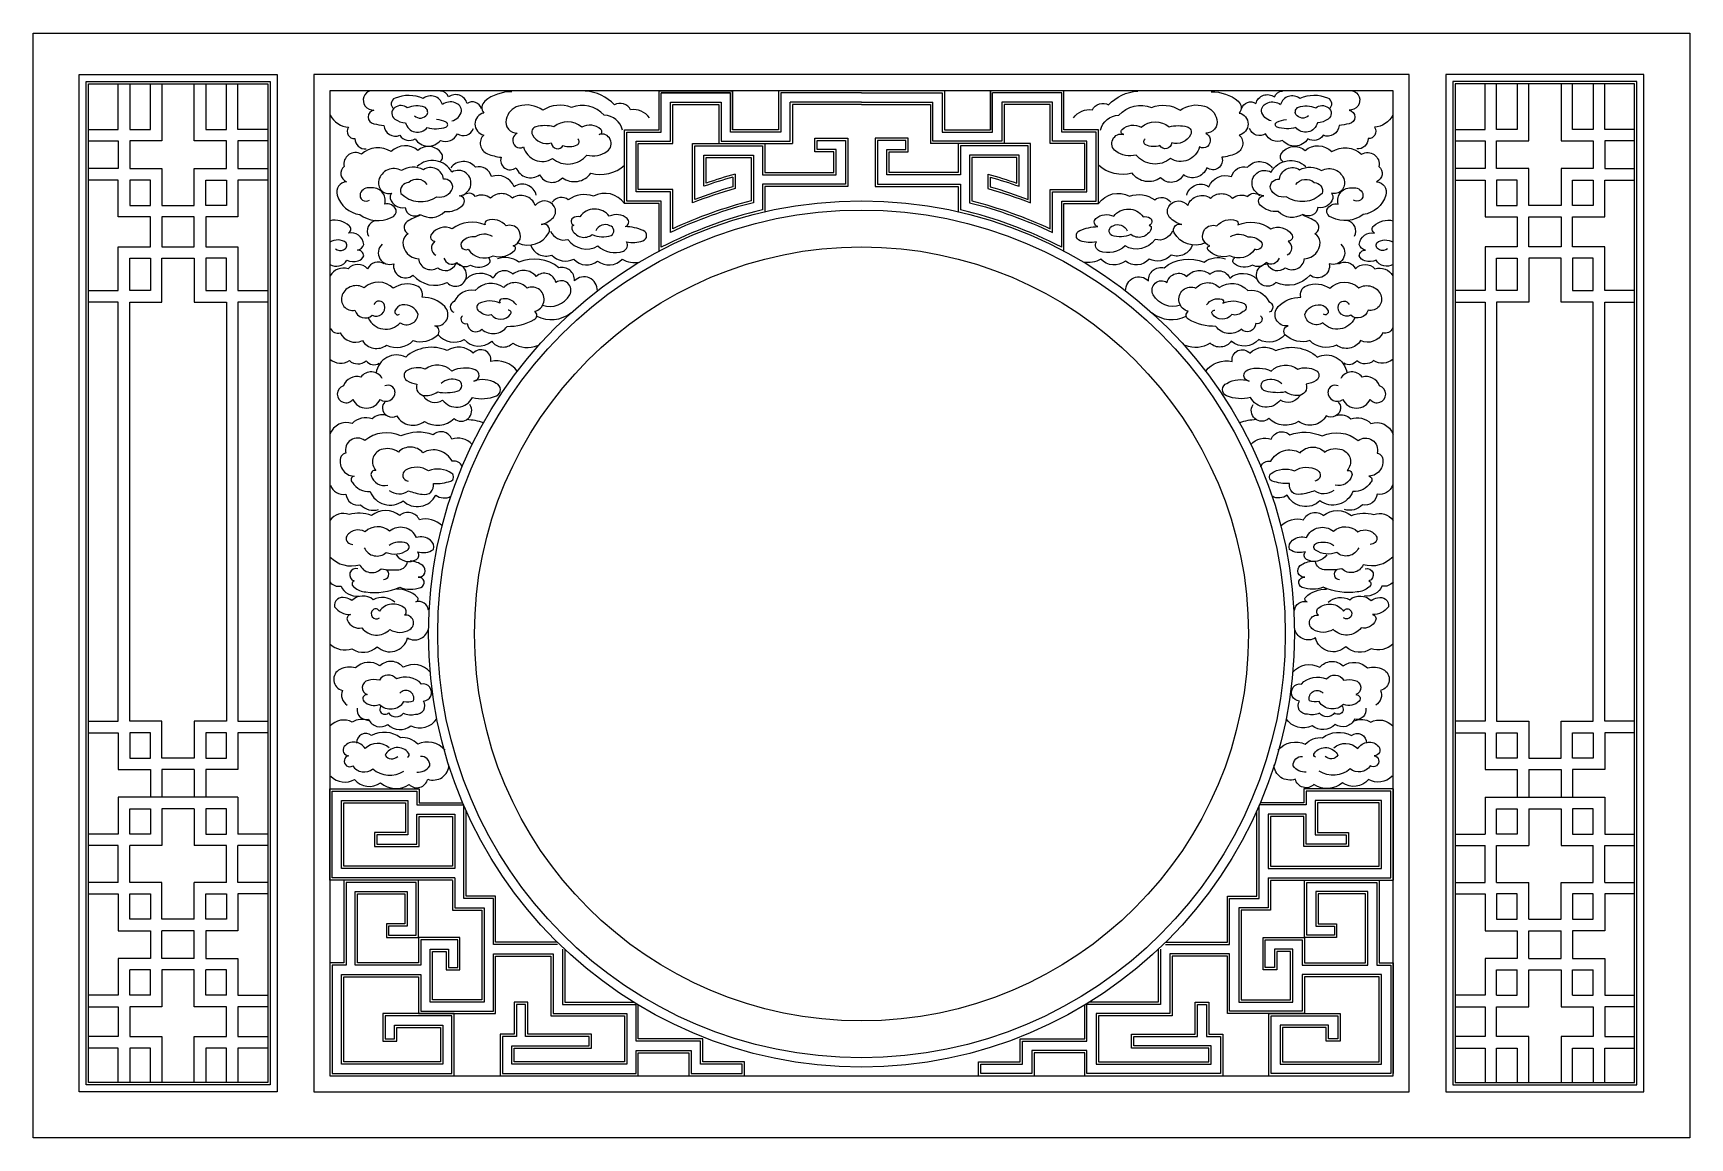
# Model space of a CAD drawing. Extents: x 195 to 3795, y 8000 to 10400.
import ezdxf

# ---------------------------------------------------------------- set-up
doc = ezdxf.new("R2010")
doc.units = 0
doc.header["$LTSCALE"] = 60
doc.header["$MEASUREMENT"] = 0
for name, color, linetype in [('3', 3, 'CONTINUOUS'), ('4', 4, 'CONTINUOUS'), ('7', 7, 'CONTINUOUS')]:
    doc.layers.add(name, color=color, linetype=linetype)

msp = doc.modelspace()

# ---------------------------------------------------------------- linework, layer by layer
at = {"layer": '3', "linetype": 'BYBLOCK'}
for p, q in [((1995, 10250), (1840, 10250)), ((1995, 10245), (1845, 10245)), ((1845, 10245), (1845, 10160)), ((1995, 10250), (2150, 10250)), ((1995, 10245), (2145, 10245)), ((2145, 10245), (2145, 10160)), ((475, 8800), (475, 8740)), ((545, 8800), (475, 8800)), ((545, 8800), (545, 8740)), ((3445, 8800), (3515, 8800)), ((3445, 8800), (3445, 8740)), ((3515, 8800), (3515, 8740)), ((640, 8740), (380, 8740)), ((380, 8740), (380, 8660)), ((545, 8715), (475, 8715)), ((475, 8715), (475, 8635)), ((545, 8715), (545, 8635)), ((640, 8740), (640, 8660)), ((3350, 8740), (3350, 8660)), ((3350, 8740), (3610, 8740)), ((3445, 8715), (3445, 8635)), ((3445, 8715), (3515, 8715)), ((3515, 8715), (3515, 8635)), ((3610, 8740), (3610, 8660)), ((380, 8660), (315, 8660)), ((705, 8660), (640, 8660)), ((3285, 8660), (3350, 8660)), ((3610, 8660), (3675, 8660)), ((380, 8635), (315, 8635)), ((380, 8555), (380, 8635)), ((405, 8555), (405, 8635)), ((475, 8635), (405, 8635)), ((615, 8635), (545, 8635)), ((615, 8555), (615, 8635)), ((705, 8635), (640, 8635)), ((640, 8555), (640, 8635)), ((3285, 8635), (3350, 8635)), ((3350, 8555), (3350, 8635)), ((3375, 8635), (3445, 8635)), ((3375, 8555), (3375, 8635)), ((3515, 8635), (3585, 8635)), ((3585, 8555), (3585, 8635)), ((3610, 8635), (3675, 8635)), ((3610, 8555), (3610, 8635)), ((380, 8555), (315, 8555)), ((475, 8555), (405, 8555)), ((475, 8475), (475, 8555)), ((615, 8555), (545, 8555)), ((545, 8475), (545, 8555)), ((705, 8555), (640, 8555)), ((3285, 8555), (3350, 8555)), ((3375, 8555), (3445, 8555)), ((3445, 8475), (3445, 8555)), ((3515, 8475), (3515, 8555)), ((3515, 8555), (3585, 8555)), ((3610, 8555), (3675, 8555)), ((545, 8475), (475, 8475)), ((3445, 8475), (3515, 8475)), ((475, 8390), (475, 8450)), ((545, 8450), (475, 8450)), ((545, 8390), (545, 8450)), ((3445, 8450), (3515, 8450)), ((3445, 8390), (3445, 8450)), ((3515, 8390), (3515, 8450)), ((545, 8390), (475, 8390)), ((3445, 8390), (3515, 8390)), ((405, 8310), (405, 8365)), ((450, 8365), (405, 8365)), ((450, 8310), (450, 8365)), ((570, 8310), (570, 8365)), ((615, 8365), (570, 8365)), ((615, 8310), (615, 8365)), ((3375, 8310), (3375, 8365)), ((3375, 8365), (3420, 8365)), ((3420, 8310), (3420, 8365)), ((3540, 8310), (3540, 8365)), ((3540, 8365), (3585, 8365)), ((3585, 8310), (3585, 8365)), ((450, 8310), (405, 8310)), ((615, 8310), (570, 8310)), ((3375, 8310), (3420, 8310)), ((3540, 8310), (3585, 8310)), ((380, 8195), (315, 8195)), ((380, 8120), (380, 8195)), ((3610, 8195), (3675, 8195)), ((3610, 8120), (3610, 8195))]:
    msp.add_line(p, q, dxfattribs=at)
for points in [[(310, 10295), (710, 10295), (710, 8115), (310, 8115)], [(315, 10290), (705, 10290), (705, 8120), (315, 8120)], [(3680, 10295), (3280, 10295), (3280, 8115), (3680, 8115)], [(3675, 10290), (3285, 10290), (3285, 8120), (3675, 8120)], [(450, 10025.9), (450, 10080.9), (405, 10080.9), (405, 10025.9)], [(615, 10080.9), (615, 10025.9), (570, 10025.9), (570, 10080.9)], [(3375, 10080.9), (3375, 10025.9), (3420, 10025.9), (3420, 10080.9)], [(3540, 10025.9), (3540, 10080.9), (3585, 10080.9), (3585, 10025.9)], [(545, 9935.9), (545, 10000.9), (475, 10000.9), (475, 9935.9)], [(3445, 9935.9), (3445, 10000.9), (3515, 10000.9), (3515, 9935.9)], [(405, 9815.9), (475, 9815.9), (475, 9910.9), (545, 9910.9), (545, 9815.9), (615, 9815.9), (615, 8905), (545, 8905), (545, 8825), (475, 8825), (475, 8905), (405, 8905)], [(450, 9910.9), (450, 9840.9), (405, 9840.9), (405, 9910.9)], [(615, 9840.9), (615, 9910.9), (570, 9910.9), (570, 9840.9)], [(3585, 9815.9), (3515, 9815.9), (3515, 9910.9), (3445, 9910.9), (3445, 9815.9), (3375, 9815.9), (3375, 8905), (3445, 8905), (3445, 8825), (3515, 8825), (3515, 8905), (3585, 8905)], [(3375, 9840.9), (3375, 9910.9), (3420, 9910.9), (3420, 9840.9)], [(3540, 9910.9), (3540, 9840.9), (3585, 9840.9), (3585, 9910.9)], [(450, 8825), (450, 8880), (405, 8880), (405, 8825)], [(615, 8825), (615, 8880), (570, 8880), (570, 8825)], [(3375, 8825), (3375, 8880), (3420, 8880), (3420, 8825)], [(3540, 8825), (3540, 8880), (3585, 8880), (3585, 8825)], [(450, 8715), (450, 8660), (405, 8660), (405, 8715)], [(615, 8660), (615, 8715), (570, 8715), (570, 8660)], [(865, 8733.2), (1009, 8733.2), (1009, 8658.2), (942, 8658.2), (942, 8638.2), (1029, 8638.2), (1029, 8703.2), (1111, 8703.2), (1111, 8585), (865, 8585)], [(870, 8728.2), (1004, 8728.2), (1004, 8663.2), (937, 8663.2), (937, 8633.2), (1034, 8633.2), (1034, 8698.2), (1106, 8698.2), (1106, 8590), (870, 8590)], [(3125, 8733.2), (2981, 8733.2), (2981, 8658.2), (3048, 8658.2), (3048, 8638.2), (2961, 8638.2), (2961, 8703.2), (2879, 8703.2), (2879, 8585), (3125, 8585)], [(3120, 8728.2), (2986, 8728.2), (2986, 8663.2), (3053, 8663.2), (3053, 8633.2), (2956, 8633.2), (2956, 8698.2), (2884, 8698.2), (2884, 8590), (3120, 8590)], [(3375, 8660), (3375, 8715), (3420, 8715), (3420, 8660)], [(3540, 8715), (3540, 8660), (3585, 8660), (3585, 8715)], [(450, 8530), (450, 8475), (405, 8475), (405, 8530)], [(570, 8530), (615, 8530), (615, 8475), (570, 8475)], [(3420, 8530), (3375, 8530), (3375, 8475), (3420, 8475)], [(3540, 8530), (3540, 8475), (3585, 8475), (3585, 8530)]]:
    msp.add_lwpolyline(points, close=True, dxfattribs=at)
for points in [[(315, 10190.9), (380, 10190.9), (380, 10290)], [(405, 10290), (405, 10190.9), (450, 10190.9), (450, 10290)], [(475, 10290), (475, 10165.9), (405, 10165.9), (405, 10105.9), (475, 10105.9), (475, 10025.9), (545, 10025.9), (545, 10105.9), (615, 10105.9), (615, 10165.9), (545, 10165.9), (545, 10290)], [(570, 10290), (570, 10190.9), (615, 10190.9), (615, 10290)], [(705, 10190.9), (640, 10190.9), (640, 10290)], [(1555, 9926.5), (1555, 10030), (1480, 10030), (1480, 10190), (1555, 10190), (1555, 10275), (1715, 10275)], [(1560, 9934.8), (1560, 10035), (1485, 10035), (1485, 10185), (1560, 10185), (1560, 10270), (1710, 10270)], [(1710, 10270), (1560, 10270)], [(1820, 10270), (1820, 10185), (1710, 10185), (1710, 10270)], [(1815, 10275), (1815, 10190), (1715, 10190), (1715, 10275), (1715, 10190)], [(1995, 10270), (1820, 10270)], [(1995, 10270), (2170, 10270)], [(2170, 10270), (2170, 10185), (2280, 10185), (2280, 10270)], [(2175, 10275), (2175, 10190), (2275, 10190), (2275, 10275), (2275, 10190)], [(2435, 9926.5), (2435, 10030), (2510, 10030), (2510, 10190), (2435, 10190), (2435, 10275), (2275, 10275)], [(2430, 9934.8), (2430, 10035), (2505, 10035), (2505, 10185), (2430, 10185), (2430, 10270), (2280, 10270)], [(3285, 10190.9), (3350, 10190.9), (3350, 10290)], [(3515, 10290), (3515, 10165.9), (3585, 10165.9), (3585, 10105.9), (3515, 10105.9), (3515, 10025.9), (3445, 10025.9), (3445, 10105.9), (3375, 10105.9), (3375, 10165.9), (3445, 10165.9), (3445, 10290)], [(3420, 10290), (3420, 10190.9), (3375, 10190.9), (3375, 10290)], [(3585, 10290), (3585, 10190.9), (3540, 10190.9), (3540, 10290)], [(3675, 10190.9), (3610, 10190.9), (3610, 10290)], [(315, 10165.9), (380, 10165.9), (380, 10105.9), (315, 10105.9)], [(705, 10165.9), (640, 10165.9), (640, 10105.9), (705, 10105.9)], [(3285, 10165.9), (3350, 10165.9), (3350, 10105.9), (3285, 10105.9)], [(3675, 10165.9), (3610, 10165.9), (3610, 10105.9), (3675, 10105.9)], [(315, 9840.9), (380, 9840.9), (380, 9935.9), (450, 9935.9), (450, 10000.9), (380, 10000.9), (380, 10080.9), (315, 10080.9)], [(705, 10080.9), (640, 10080.9), (640, 10000.9), (570, 10000.9), (570, 9935.9), (640, 9935.9), (640, 9840.9), (705, 9840.9)], [(3285, 10080.9), (3350, 10080.9), (3350, 10000.9), (3420, 10000.9), (3420, 9935.9), (3350, 9935.9), (3350, 9840.9), (3285, 9840.9)], [(3675, 9840.9), (3610, 9840.9), (3610, 9935.9), (3540, 9935.9), (3540, 10000.9), (3610, 10000.9), (3610, 10080.9), (3675, 10080.9)], [(315, 8905), (380, 8905), (380, 9815.9), (315, 9815.9)], [(705, 9815.9), (640, 9815.9), (640, 8905), (705, 8905)], [(3285, 9815.9), (3350, 9815.9), (3350, 8905), (3285, 8905)], [(3675, 8905), (3610, 8905), (3610, 9815.9), (3675, 9815.9)], [(315, 8880), (380, 8880), (380, 8800), (450, 8800), (450, 8740)], [(705, 8880), (640, 8880), (640, 8800), (570, 8800), (570, 8740)], [(3285, 8880), (3350, 8880), (3350, 8800), (3420, 8800), (3420, 8740)], [(3675, 8880), (3610, 8880), (3610, 8800), (3540, 8800), (3540, 8740)], [(1106, 8560), (840, 8560), (840, 8758.2), (840, 8560)], [(840, 8758.2), (1034, 8758.2), (1034, 8728.2), (1128.4, 8728.2)], [(1111, 8565), (845, 8565), (845, 8753.2), (1029, 8753.2), (1029, 8723.2), (1130.5, 8723.2)], [(2879, 8565), (3145, 8565), (3145, 8753.2), (2961, 8753.2), (2961, 8723.2), (2859.5, 8723.2)], [(3150, 8758.2), (2956, 8758.2), (2956, 8728.2), (2861.6, 8728.2)], [(2884, 8560), (3150, 8560), (3150, 8758.2), (3150, 8560)], [(1334.1, 8420), (1195, 8420), (1195, 8520), (1131, 8520), (1131, 8722.2)], [(2655.9, 8420), (2795, 8420), (2795, 8520), (2859, 8520), (2859, 8722.2)], [(1334.1, 8425), (1200, 8425), (1200, 8525), (1136, 8525), (1136, 8710.8)], [(2655.9, 8425), (2790, 8425), (2790, 8525), (2854, 8525), (2854, 8710.8)], [(870, 8560), (870, 8380), (840, 8380), (840, 8140)], [(1027.5, 8555), (875, 8555), (875, 8375), (845, 8375), (845, 8140)], [(1111, 8565), (1111, 8500), (1175, 8500), (1175, 8295), (1057.5, 8295), (1057.5, 8410), (1097.5, 8410), (1097.5, 8370), (1117.5, 8370), (1117.5, 8430), (1037.5, 8430), (1037.5, 8375), (895, 8375), (895, 8535), (1007.5, 8535), (1007.5, 8460), (967.5, 8460), (967.5, 8440), (1027.5, 8440), (1027.5, 8555)], [(1106, 8559.3), (1106, 8495), (1170, 8495), (1170, 8300), (1062.5, 8300), (1062.5, 8405), (1092.5, 8405), (1092.5, 8365), (1122.5, 8365), (1122.5, 8435), (1032.5, 8435), (1032.5, 8380), (900, 8380), (900, 8530), (1002.5, 8530), (1002.5, 8465), (962.5, 8465), (962.5, 8435), (1032.5, 8435), (1032.5, 8560)], [(2879, 8565), (2879, 8500), (2815, 8500), (2815, 8295), (2932.5, 8295), (2932.5, 8410), (2892.5, 8410), (2892.5, 8370), (2872.5, 8370), (2872.5, 8430), (2952.5, 8430), (2952.5, 8375), (3095, 8375), (3095, 8535), (2982.5, 8535), (2982.5, 8460), (3022.5, 8460), (3022.5, 8440), (2962.5, 8440), (2962.5, 8555)], [(2884, 8559.3), (2884, 8495), (2820, 8495), (2820, 8300), (2927.5, 8300), (2927.5, 8405), (2897.5, 8405), (2897.5, 8365), (2867.5, 8365), (2867.5, 8435), (2957.5, 8435), (2957.5, 8380), (3090, 8380), (3090, 8530), (2987.5, 8530), (2987.5, 8465), (3027.5, 8465), (3027.5, 8435), (2957.5, 8435), (2957.5, 8560)], [(2962.5, 8555), (3115, 8555), (3115, 8375), (3145, 8375), (3145, 8140)], [(3120, 8560), (3120, 8380), (3150, 8380), (3150, 8140)], [(315, 8530), (380, 8530), (380, 8450), (450, 8450), (450, 8390), (380, 8390), (380, 8310), (315, 8310)], [(705, 8530), (640, 8530), (640, 8450), (570, 8450), (570, 8390), (640, 8390), (640, 8310), (705, 8310)], [(3285, 8530), (3350, 8530), (3350, 8450), (3420, 8450), (3420, 8390), (3350, 8390), (3350, 8310), (3285, 8310)], [(3675, 8530), (3610, 8530), (3610, 8450), (3540, 8450), (3540, 8390), (3610, 8390), (3610, 8310), (3675, 8310)], [(845, 8140), (1105, 8140), (1105, 8265), (960, 8265), (960, 8215), (980, 8215), (980, 8245), (1085, 8245), (1085, 8160), (865, 8160), (865, 8355), (1037.5, 8355), (1037.5, 8275), (1195, 8275), (1195, 8400), (1325, 8400), (1325, 8270), (1485, 8270), (1485, 8160), (1235, 8160), (1235, 8200), (1403.3, 8200), (1403.3, 8220), (1265, 8220), (1265, 8290), (1245, 8290), (1245, 8220), (1215, 8220), (1215, 8140), (1505, 8140)], [(1110, 8135), (1110, 8270), (955, 8270), (955, 8210), (985, 8210), (985, 8240), (1080, 8240), (1080, 8165), (870, 8165), (870, 8350), (1032.5, 8350), (1032.5, 8270), (1200, 8270), (1200, 8395), (1320, 8395), (1320, 8265), (1480, 8265), (1480, 8165), (1240, 8165), (1240, 8195), (1408.3, 8195), (1408.3, 8225), (1270, 8225), (1270, 8295), (1240, 8295), (1240, 8225), (1210, 8225), (1210, 8135)], [(1345, 8409.7), (1345, 8290), (1505, 8290)], [(1350, 8409.7), (1350, 8295), (1499.3, 8295)], [(2645, 8409.7), (2645, 8290), (2485, 8290)], [(3145, 8140), (2885, 8140), (2885, 8265), (3030, 8265), (3030, 8215), (3010, 8215), (3010, 8245), (2905, 8245), (2905, 8160), (3125, 8160), (3125, 8355), (2952.5, 8355), (2952.5, 8275), (2795, 8275), (2795, 8400), (2665, 8400), (2665, 8270), (2505, 8270), (2505, 8160), (2755, 8160), (2755, 8200), (2586.7, 8200), (2586.7, 8220), (2725, 8220), (2725, 8290), (2745, 8290), (2745, 8220), (2775, 8220), (2775, 8140), (2485, 8140)], [(2640, 8409.7), (2640, 8295), (2490.7, 8295)], [(2880, 8135), (2880, 8270), (3035, 8270), (3035, 8210), (3005, 8210), (3005, 8240), (2910, 8240), (2910, 8165), (3120, 8165), (3120, 8350), (2957.5, 8350), (2957.5, 8270), (2790, 8270), (2790, 8395), (2670, 8395), (2670, 8265), (2510, 8265), (2510, 8165), (2750, 8165), (2750, 8195), (2581.7, 8195), (2581.7, 8225), (2720, 8225), (2720, 8295), (2750, 8295), (2750, 8225), (2780, 8225), (2780, 8135)], [(545, 8120), (545, 8220), (615, 8220), (615, 8285), (545, 8285), (545, 8365), (475, 8365), (475, 8285), (405, 8285), (405, 8220), (475, 8220), (475, 8120)], [(3445, 8120), (3445, 8220), (3375, 8220), (3375, 8285), (3445, 8285), (3445, 8365), (3515, 8365), (3515, 8285), (3585, 8285), (3585, 8220), (3515, 8220), (3515, 8120)], [(315, 8285), (380, 8285), (380, 8220), (315, 8220)], [(705, 8285), (640, 8285), (640, 8220), (705, 8220)], [(1735.9, 8140), (1735.9, 8160), (1645, 8160), (1645, 8210), (1505, 8210), (1505, 8290)], [(1740.9, 8135), (1740.9, 8165), (1650, 8165), (1650, 8215), (1510, 8215), (1510, 8288.5)], [(2249.1, 8135), (2249.1, 8165), (2340, 8165), (2340, 8215), (2480, 8215), (2480, 8288.5)], [(2254.1, 8140), (2254.1, 8160), (2345, 8160), (2345, 8210), (2485, 8210), (2485, 8290)], [(3285, 8285), (3350, 8285), (3350, 8220), (3285, 8220)], [(3675, 8285), (3610, 8285), (3610, 8220), (3675, 8220)], [(450, 8120), (450, 8195), (405, 8195), (405, 8120)], [(615, 8120), (615, 8195), (570, 8195), (570, 8120)], [(705, 8195), (640, 8195), (640, 8120)], [(1505, 8140), (1505, 8190), (1625, 8190), (1625, 8140)], [(1510, 8135), (1510, 8185), (1620, 8185), (1620, 8135)], [(2485, 8140), (2485, 8190), (2365, 8190), (2365, 8140)], [(2480, 8135), (2480, 8185), (2370, 8185), (2370, 8135)], [(3285, 8195), (3350, 8195), (3350, 8120)], [(3375, 8120), (3375, 8195), (3420, 8195), (3420, 8120)], [(3540, 8120), (3540, 8195), (3585, 8195), (3585, 8120)], [(1625, 8140), (1735.9, 8140)], [(2365, 8140), (2254.1, 8140)]]:
    msp.add_lwpolyline(points, dxfattribs=at)
for points in [[(928.4, 10275, 0.527915), (916.4, 10241.7, 0.211261), (935.4, 10232.6, 0.829584), (935.4, 10203, 0.007607), (957.4, 10199.2, 0.504615), (991.6, 10178, 0.390407), (1025.3, 10170.5, 0.519748), (1080.2, 10167.1, 0.41391), (1117, 10181.6, 0.488638), (1151.7, 10192.7)], [(1169.1, 10235.8, 0.529243), (1137.9, 10246.9, 0.533997), (1097.6, 10261.4, 0.333239), (1080.2, 10273.9)], [(1235.3, 10272.4, 0.18238), (1176.7, 10252.3, 0.41309), (1174.1, 10226.4, 0.801196), (1174.1, 10178.7, 0.551461), (1182.5, 10137.7, 0.055012), (1211.8, 10130.2, 0.73883), (1244.5, 10107.6, 0.504443), (1295.6, 10092.5, 0.535286), (1345, 10085.9, 0.417554), (1407, 10095.9, 0.258314), (1480, 10112.9, 0.258314)], [(1534.1, 10216.1, 0.284782), (1493.4, 10233.3, 0.432515), (1458.1, 10244.1, 0.200233), (1394.8, 10273.9)], [(2455.9, 10216.1, -0.284782), (2496.6, 10233.3, -0.432515), (2531.9, 10244.1, -0.200233), (2595.2, 10273.9)], [(2754.7, 10272.4, -0.18238), (2813.3, 10252.3, -0.41309), (2815.9, 10226.4, -0.801196), (2815.9, 10178.7, -0.551461), (2807.5, 10137.7, -0.055012), (2778.2, 10130.2, -0.73883), (2745.5, 10107.6, -0.504443), (2694.4, 10092.5, -0.535286), (2645, 10085.9, -0.417554), (2583, 10095.9, -0.258314), (2510, 10112.9, -0.258314)], [(2820.9, 10235.8, -0.529243), (2852.1, 10246.9, -0.533997), (2892.4, 10261.4, -0.333239), (2909.8, 10273.9)], [(3061.6, 10275, -0.527915), (3073.6, 10241.7, -0.211261), (3054.6, 10232.6, -0.829584), (3054.6, 10203, -0.007607), (3032.6, 10199.2, -0.504615), (2998.4, 10178, -0.390407), (2964.7, 10170.5, -0.519748), (2909.8, 10167.1, -0.41391), (2873, 10181.6, -0.488638), (2838.3, 10192.7)], [(1023.7, 10220.3, 0.449395), (1051, 10223.1, 0.425019), (1045.5, 10239.4, 0.196373), (1008.1, 10237.5, 0.366619), (980.8, 10238.1, 0.529545), (981.1, 10213.3, 0.144553), (1004.2, 10205.3, 0.622781), (1051.3, 10195, 0.156882), (1092.1, 10195.9, 0.66826), (1092.7, 10206.3, 0.089871), (1071.8, 10212.1)], [(1104.9, 10209.2, 0.269456), (1126.1, 10230.3, 0.335773), (1112.2, 10248.6, 0.266143), (1084.3, 10244.7)], [(1476, 10189, 0.341332), (1435.7, 10221.7, 0.312843), (1364.6, 10238.8, 0.235807), (1302.5, 10232.7, 0.22995), (1249.9, 10241.5, 0.274586), (1222.6, 10212.2, 0.490161), (1247.1, 10182.9, 0.211896), (1237.6, 10170.6, 0.656966), (1260.8, 10152.8, 0.511842), (1323.7, 10127.6, 0.41671), (1398.1, 10135.1, 0.222947), (1442.5, 10143.3, 0.841357), (1424.8, 10180.1, 0.696231), (1428.8, 10191, 0.309033), (1387.2, 10195.8, 0.360616), (1326.4, 10196.5, 0.134257), (1287.5, 10196.5, 0.476254), (1279.9, 10179.4, 0.35842), (1320.9, 10161.7, 0.721266), (1346.9, 10155.6, 0.200668), (1376.8, 10157.4, 0.567782), (1378.6, 10170.1)], [(1715.3, 10087.1, 0.017864), (1652.5, 10067.2), (1652.5, 10135), (1760, 10135), (1760, 10031.7, 0.049624), (1580, 9967), (1580, 10055), (1505, 10055), (1505, 10165), (1580, 10165), (1580, 10250), (1690, 10250), (1690, 10165), (1840, 10165), (1840, 10250)], [(1720.3, 10093.6, 0.017726), (1657.5, 10074.2), (1657.5, 10130), (1755, 10130), (1755, 10035.6, 0.046578), (1585, 9974.9), (1585, 10060), (1510, 10060), (1510, 10160), (1585, 10160), (1585, 10245), (1685, 10245), (1685, 10160), (1845, 10160)], [(2269.7, 10093.6, -0.017726), (2332.5, 10074.2), (2332.5, 10130), (2235, 10130), (2235, 10035.6, -0.046578), (2405, 9974.9), (2405, 10060), (2480, 10060), (2480, 10160), (2405, 10160), (2405, 10245), (2305, 10245), (2305, 10160), (2145, 10160)], [(2274.7, 10087.1, -0.017864), (2337.5, 10067.2), (2337.5, 10135), (2230, 10135), (2230, 10031.7, -0.049624), (2410, 9967), (2410, 10055), (2485, 10055), (2485, 10165), (2410, 10165), (2410, 10250), (2300, 10250), (2300, 10165), (2150, 10165), (2150, 10250)], [(2514, 10189, -0.341332), (2554.3, 10221.7, -0.312843), (2625.4, 10238.8, -0.235807), (2687.5, 10232.7, -0.22995), (2740.1, 10241.5, -0.274586), (2767.4, 10212.2, -0.490161), (2742.9, 10182.9, -0.211896), (2752.4, 10170.6, -0.656966), (2729.2, 10152.8, -0.511842), (2666.3, 10127.6, -0.41671), (2591.9, 10135.1, -0.222947), (2547.5, 10143.3, -0.841357), (2565.2, 10180.1, -0.696231), (2561.2, 10191, -0.309033), (2602.8, 10195.8, -0.360616), (2663.6, 10196.5, -0.134257), (2702.5, 10196.5, -0.476254), (2710.1, 10179.4, -0.35842), (2669.1, 10161.7, -0.721266), (2643.1, 10155.6, -0.200668), (2613.2, 10157.4, -0.567782), (2611.4, 10170.1)], [(2885.1, 10209.2, -0.269456), (2863.9, 10230.3, -0.335773), (2877.8, 10248.6, -0.266143), (2905.7, 10244.7)], [(2966.3, 10220.3, -0.449395), (2939, 10223.1, -0.425019), (2944.5, 10239.4, -0.196373), (2981.9, 10237.5, -0.366619), (3009.2, 10238.1, -0.529545), (3008.9, 10213.3, -0.144553), (2985.8, 10205.3, -0.622781), (2938.7, 10195, -0.156882), (2897.9, 10195.9, -0.66826), (2897.3, 10206.3, -0.089871), (2918.2, 10212.1)], [(840.5, 10221.7, 0.256797), (880.6, 10195.4, 0.657863), (894.3, 10170.9, 0.440202), (918.7, 10148.4, 0.440202)], [(3149.5, 10221.7, -0.256797), (3109.4, 10195.4, -0.657863), (3095.7, 10170.9, -0.440202), (3071.3, 10148.4, -0.440202)], [(1078.4, 10120.6, 0.438021), (1082.6, 10138.7, 0.452403), (1031.1, 10145, 0.39669), (973.2, 10142.6, 0.331982), (908.2, 10137.1, 0.661734), (870.9, 10110.2, 0.571312), (875.6, 10077.3, 0.478035), (855.6, 10048.2, 0.293516), (904.8, 10005.9, 0.286259), (972.8, 9999.6, 0.390162), (983.7, 10016.2, 0.359786), (959.1, 10028.8, 0.549889), (927.7, 10063.8, 0.362655), (905.9, 10051.6, 0.729687), (925.9, 10037.3)], [(1720.3, 10093.6), (1720.3, 10062.5, 0.024336), (1627.5, 10031.2), (1627.5, 10160), (1785, 10160), (1785, 10096.9), (1935, 10096.9), (1935, 10141.9), (1893.6, 10141.9), (1893.6, 10171.9), (1965, 10171.9), (1965, 10066.9), (1785, 10066.9), (1785, 10012)], [(1715.3, 10087.1), (1715.3, 10066.3, 0.021588), (1632.5, 10038.5), (1632.5, 10155), (1780, 10155), (1780, 10091.9), (1940, 10091.9), (1940, 10146.9), (1898.6, 10146.9), (1898.6, 10166.9), (1960, 10166.9), (1960, 10071.9), (1780, 10071.9), (1780, 10016)], [(2269.7, 10093.6), (2269.7, 10062.5, -0.024336), (2362.5, 10031.2), (2362.5, 10160), (2205, 10160), (2205, 10096.9), (2055, 10096.9), (2055, 10141.9), (2096.4, 10141.9), (2096.4, 10171.9), (2025, 10171.9), (2025, 10066.9), (2205, 10066.9), (2205, 10012)], [(2274.7, 10087.1), (2274.7, 10066.3, -0.021588), (2357.5, 10038.5), (2357.5, 10155), (2210, 10155), (2210, 10091.9), (2050, 10091.9), (2050, 10146.9), (2091.4, 10146.9), (2091.4, 10166.9), (2030, 10166.9), (2030, 10071.9), (2210, 10071.9), (2210, 10016)], [(2911.6, 10120.6, -0.438021), (2907.4, 10138.7, -0.452403), (2958.9, 10145, -0.39669), (3016.8, 10142.6, -0.331982), (3081.8, 10137.1, -0.661734), (3119.1, 10110.2, -0.571312), (3114.4, 10077.3, -0.478035), (3134.4, 10048.2, -0.293516), (3085.2, 10005.9, -0.286259), (3017.2, 9999.6, -0.390162), (3006.3, 10016.2, -0.359786), (3030.9, 10028.8, -0.549889), (3062.3, 10063.8, -0.362655), (3084.1, 10051.6, -0.729687), (3064.1, 10037.3)], [(1051.5, 10071.2, 0.444022), (1011.4, 10075.5, 0.510512), (994.1, 10051.8, 0.359096), (1072.2, 10044.3, 0.353454), (1106.6, 10062.8, 0.500463), (1086.8, 10082.6, 0.563445), (1043, 10103.1, 0.272267), (995.3, 10101.7, 0.481441), (946, 10080.5, 0.575066), (973.7, 10052.1, 0.256736), (971.1, 10040.8, 0.387629), (1003.1, 10021, 0.536398), (1035.9, 10006.3, 0.354813), (1089.5, 10012.3, 0.212057), (1128.5, 10026.1, 0.652227), (1121, 10046.8, 1.257403), (1104.8, 10098.1, 0.48853), (1029.7, 10110.6)], [(1288.3, 10048.1, 0.523447), (1240.1, 10066.4, 0.408122), (1190.7, 10088.2, 0.432375), (1156.2, 10108.9, 0.47061), (1102.3, 10107.7)], [(2701.7, 10048.1, -0.523447), (2749.9, 10066.4, -0.408122), (2799.3, 10088.2, -0.432375), (2833.8, 10108.9, -0.47061), (2887.7, 10107.7)], [(2938.5, 10071.2, -0.444022), (2978.6, 10075.5, -0.510512), (2995.9, 10051.8, -0.359096), (2917.8, 10044.3, -0.353454), (2883.4, 10062.8, -0.500463), (2903.2, 10082.6, -0.563445), (2947, 10103.1, -0.272267), (2994.7, 10101.7, -0.481441), (3044, 10080.5, -0.575066), (3016.3, 10052.1, -0.256736), (3018.9, 10040.8, -0.387629), (2986.9, 10021, -0.536398), (2954.1, 10006.3, -0.354813), (2900.5, 10012.3, -0.212057), (2861.5, 10026.1, -0.652227), (2869, 10046.8, -1.257403), (2885.2, 10098.1, -0.48853), (2960.3, 10110.6)], [(1248.5, 9944.6, 0.400048), (1315.6, 9966.3, 0.725065), (1298.8, 9984.1, 0.156771), (1325.4, 9999.8, 0.33256), (1327.4, 10023.5, 0.52341), (1285.9, 10025.5, 0.5071), (1236.5, 10041.3, 0.426234), (1189.1, 10041.3, 0.285189), (1155.5, 10045.2, 0.457139), (1129.8, 10047.2, 0.457139)], [(1480, 10030, 0.370709), (1412.6, 10046.1, 0.242586), (1357.9, 10037.9, 0.418674), (1322.8, 10032.7)], [(2510, 10030, -0.370709), (2577.4, 10046.1, -0.242586), (2632.1, 10037.9, -0.418674), (2667.2, 10032.7)], [(2741.5, 9944.6, -0.400048), (2674.4, 9966.3, -0.725065), (2691.2, 9984.1, -0.156771), (2664.6, 9999.8, -0.33256), (2662.6, 10023.5, -0.52341), (2704.1, 10025.5, -0.5071), (2753.5, 10041.3, -0.426234), (2800.9, 10041.3, -0.285189), (2834.5, 10045.2, -0.457139), (2860.2, 10047.2, -0.457139)], [(1319.4, 9969.9, 0.390175), (1356.9, 9951.8, 0.389874), (1422.4, 9937.8, 0.295057), (1477.5, 9926.7, 0.456515), (1484.5, 9946.6, 0.138169), (1520.2, 9948.9, 0.687411), (1520.8, 9971.1, 0.086556), (1481.6, 9979.9, 0.607513), (1485.6, 9997.4, 0.302748), (1447, 10002.1, 0.511408), (1383.2, 10000.9, 0.231931), (1367.4, 9998, 0.602776), (1369.7, 9982.8, 0.43872), (1365.7, 9974.6, 0.514908), (1410.1, 9962.9, 0.212625), (1450.8, 9960.5, 0.696671), (1447.9, 9981.7, 0.433112), (1417.8, 9970.8)], [(2670.6, 9969.9, -0.390175), (2633.1, 9951.8, -0.389874), (2567.6, 9937.8, -0.295057), (2512.5, 9926.7, -0.456515), (2505.5, 9946.6, -0.138169), (2469.8, 9948.9, -0.687411), (2469.2, 9971.1, -0.086556), (2508.4, 9979.9, -0.607513), (2504.4, 9997.4, -0.302748), (2543, 10002.1, -0.511408), (2606.8, 10000.9, -0.231931), (2622.6, 9998, -0.602776), (2620.3, 9982.8, -0.43872), (2624.3, 9974.6, -0.514908), (2579.9, 9962.9, -0.212625), (2539.2, 9960.5, -0.696671), (2542.1, 9981.7, -0.433112), (2572.2, 9970.8)], [(840, 9897.3, 0.419662), (876.8, 9906.6, 0.168277), (901, 9905.3, 0.218851), (913.6, 9916.1, 0.414237), (899.7, 9928.6, 0.29642), (913.5, 9941, 0.454565), (880, 9965.4, 0.513798), (881.8, 9981.6, 0.243357), (840.3, 9992.5, 0.243357)], [(1193.2, 9958.1, 0.300646), (1155.8, 9957.3, 0.226628), (1127.7, 9947.9, 0.883937), (1140.5, 9930.9, 0.401238), (1194.9, 9916.5, 0.286159), (1241.8, 9928.4, 0.622468), (1238.4, 9937.7, 0.50651), (1249.4, 9973.4, 0.337714), (1223, 9981.1, 0.305354), (1181.3, 9993, 0.439986), (1177.1, 9983.6, 0.255235), (1105.6, 9975.1, 0.349914), (1060.4, 9963.2, 0.615692), (1068.1, 9947.9, 0.554573), (1069.8, 9917.3)], [(2796.8, 9958.1, -0.300646), (2834.2, 9957.3, -0.226628), (2862.3, 9947.9, -0.883937), (2849.5, 9930.9, -0.401238), (2795.1, 9916.5, -0.286159), (2748.2, 9928.4, -0.622468), (2751.6, 9937.7, -0.50651), (2740.6, 9973.4, -0.337714), (2767, 9981.1, -0.305354), (2808.7, 9993, -0.439986), (2812.9, 9983.6, -0.255235), (2884.4, 9975.1, -0.349914), (2929.6, 9963.2, -0.615692), (2921.9, 9947.9, -0.554573), (2920.2, 9917.3)], [(3150, 9897.3, -0.419662), (3113.2, 9906.6, -0.168277), (3089, 9905.3, -0.218851), (3076.4, 9916.1, -0.414237), (3090.3, 9928.6, -0.29642), (3076.5, 9941, -0.454565), (3110, 9965.4, -0.513798), (3108.2, 9981.6, -0.243357), (3149.7, 9992.5, -0.243357)], [(851.7, 9931.6, 0.27202), (869.7, 9929.3, 0.440625), (875.4, 9944.8, 0.310066), (840, 9945.6, 0.310066)], [(953.2, 9941.5, 0.814678), (978.7, 9899, 0.705447), (1020.4, 9874.3, 0.342868), (1094.5, 9858.2, 0.779354), (1136.2, 9879.4, 0.332085), (1113.2, 9899)], [(1276.1, 9940.5, 0.435627), (1322.1, 9918, 0.320637), (1369.9, 9908.7, 0.396876), (1421.6, 9904.9, 0.387517), (1475.1, 9908.7, 0.172232), (1512.6, 9902.6, 0.155478)], [(2713.9, 9940.5, -0.435627), (2667.9, 9918, -0.320637), (2620.1, 9908.7, -0.396876), (2568.4, 9904.9, -0.387517), (2514.9, 9908.7, -0.172232), (2477.4, 9902.6, -0.155478)], [(3036.8, 9941.5, -0.814678), (3011.3, 9899, -0.705447), (2969.6, 9874.3, -0.342868), (2895.5, 9858.2, -0.779354), (2853.8, 9879.4, -0.332085), (2876.8, 9899)], [(3138.3, 9931.6, -0.27202), (3120.3, 9929.3, -0.440625), (3114.6, 9944.8, -0.310066), (3150, 9945.6, -0.310066)], [(958.1, 9898.7, 0.450246), (921.3, 9888, 0.459395), (879.7, 9888, 0.362158), (840.5, 9872.6)], [(1087.7, 9911.4, 0.535898), (1116, 9901.7, 0.377685), (1145.6, 9896, 0.292905), (1184.7, 9898.6, 0.545246), (1183.9, 9912.2)], [(1421, 9840.4, 0.674975), (1371.3, 9862.2, 0.500389), (1337.3, 9890.4, 0.27212), (1250.5, 9902.7, 0.239427), (1204.2, 9909.9)], [(2569, 9840.4, -0.674975), (2618.7, 9862.2, -0.500389), (2652.7, 9890.4, -0.27212), (2739.5, 9902.7, -0.239427), (2785.8, 9909.9)], [(2902.3, 9911.4, -0.535898), (2874, 9901.7, -0.377685), (2844.4, 9896, -0.292905), (2805.3, 9898.6, -0.545246), (2806.1, 9912.2)], [(3031.9, 9898.7, -0.450246), (3068.7, 9888, -0.459395), (3110.3, 9888, -0.362158), (3149.5, 9872.6)], [(1302.1, 9808.8, 0.357662), (1360.9, 9831.3, 0.802332), (1331, 9858.4, 0.575912), (1288.1, 9871.4, 0.422364), (1237.7, 9876.1, 0.530681), (1194.7, 9867.7, 0.386606), (1135.9, 9865.8, 0.386606)], [(2687.9, 9808.8, -0.357662), (2629.1, 9831.3, -0.802332), (2659, 9858.4, -0.575912), (2701.9, 9871.4, -0.422364), (2752.3, 9876.1, -0.530681), (2795.3, 9867.7, -0.386606), (2854.1, 9865.8, -0.386606)], [(840.8, 9758.7, 0.383398), (862.3, 9749.1, 0.41387), (910.5, 9732, 0.440917), (963, 9722.3, 0.324637), (1020.9, 9732, 0.268318), (1073.5, 9743.8, 0.601843), (1068.1, 9764.1, 0.713527), (1089.5, 9805.9, 0.210188), (1040.2, 9826.2, 0.39447), (1028.3, 9851.2, 0.250678), (977.4, 9845.6, 0.409766), (914.3, 9846.7, 0.457813), (866.7, 9831.2, 0.608324), (894.3, 9798.1, 0.550508), (932, 9787, 0.646273), (958.6, 9809.1, 0.723314), (935.3, 9810.2)], [(1127.8, 9786.2, 0.826767), (1138.4, 9769.4, 0.663481), (1170, 9756.7, 0.452407), (1224.9, 9763, 0.135922), (1284, 9777.8, 0.544403), (1285, 9795.7, 1.08633), (1268.2, 9846.3, 0.438054), (1217.5, 9847.4, 0.377872), (1155.2, 9841, 0.352338), (1109.9, 9816.8, 0.70015), (1108.8, 9793.6)], [(2862.2, 9786.2, -0.826767), (2851.6, 9769.4, -0.663481), (2820, 9756.7, -0.452407), (2765.1, 9763, -0.135922), (2706, 9777.8, -0.544403), (2705, 9795.7, -1.08633), (2721.8, 9846.3, -0.438054), (2772.5, 9847.4, -0.377872), (2834.8, 9841, -0.352338), (2880.1, 9816.8, -0.70015), (2881.2, 9793.6)], [(3149.2, 9758.7, -0.383398), (3127.7, 9749.1, -0.41387), (3079.5, 9732, -0.440917), (3027, 9722.3, -0.324637), (2969.1, 9732, -0.268318), (2916.5, 9743.8, -0.601843), (2921.9, 9764.1, -0.713527), (2900.5, 9805.9, -0.210188), (2949.8, 9826.2, -0.39447), (2961.7, 9851.2, -0.250678), (3012.6, 9845.6, -0.409766), (3075.7, 9846.7, -0.457813), (3123.3, 9831.2, -0.608324), (3095.7, 9798.1, -0.550508), (3058, 9787, -0.646273), (3031.4, 9809.1, -0.723314), (3054.7, 9810.2)], [(923.1, 9781.3, 0.540389), (992.5, 9770.7, 0.551245), (1031.9, 9788.9, 0.354876), (997.2, 9809.5, 0.272647), (981.3, 9796.5, 0.769708), (991.3, 9789.5)], [(1245.1, 9810, 0.317), (1211.8, 9821.9, 0.566951), (1209.6, 9813.7, 0.226227), (1163.7, 9812.3, 0.701509), (1165.9, 9795.3, 0.284969), (1190.3, 9788.6, 0.498115), (1232.5, 9789.4, 0.653444), (1227.3, 9798.2)], [(2744.9, 9810, -0.317), (2778.2, 9821.9, -0.566951), (2780.4, 9813.7, -0.226227), (2826.3, 9812.3, -0.701509), (2824.1, 9795.3, -0.284969), (2799.7, 9788.6, -0.498115), (2757.5, 9789.4, -0.653444), (2762.7, 9798.2)], [(3066.9, 9781.3, -0.540389), (2997.5, 9770.7, -0.551245), (2958.1, 9788.9, -0.354876), (2992.8, 9809.5, -0.272647), (3008.7, 9796.5, -0.769708), (2998.7, 9789.5)], [(1074.7, 9745.1, 0.350837), (1131.4, 9734.1, 0.408288), (1191.4, 9730.9, 0.459396), (1237.5, 9726.6, 0.252396), (1291.1, 9721.3)], [(2915.3, 9745.1, -0.350837), (2858.6, 9734.1, -0.408288), (2798.6, 9730.9, -0.459396), (2752.5, 9726.6, -0.252396), (2698.9, 9721.3)], [(840, 9691.6, 0.335082), (882.2, 9688.5, 0.363987), (918.7, 9687.9, 0.379109), (946.9, 9682.7)], [(1247, 9665.7, 0.292993), (1189.5, 9686.9, 0.751784), (1151.1, 9704.7, 0.35845), (1094.8, 9710.4, 0.291042), (1004.8, 9696.3, 0.505426), (940.2, 9662)], [(2743, 9665.7, -0.292993), (2800.5, 9686.9, -0.751784), (2838.9, 9704.7, -0.35845), (2895.2, 9710.4, -0.291042), (2985.2, 9696.3, -0.505426), (3049.8, 9662)], [(3150, 9691.6, -0.335082), (3107.8, 9688.5, -0.363987), (3071.3, 9687.9, -0.379109), (3043.1, 9682.7)], [(1042.8, 9612.1, 0.4288), (1084.8, 9602.9, 0.566524), (1149.6, 9608.6, 0.166452), (1201.7, 9612.1, 0.683367), (1200.9, 9639.2, 0.221027), (1152.5, 9644.1, 0.810456), (1155.5, 9668.8, 0.195529), (1104.9, 9666, 0.367813), (1047.1, 9670.2, 0.207692), (1007.8, 9667.4, 0.583528), (1007.1, 9645.3, 0.0981), (1028.5, 9637.5, 0.497585), (1046.4, 9612.5, 0.151733), (1074.2, 9620.4, 0.111248), (1116.7, 9622.3, 0.799371), (1117.4, 9646.4, 0.267257), (1081.3, 9638.9)], [(2947.2, 9612.1, -0.4288), (2905.2, 9602.9, -0.566524), (2840.4, 9608.6, -0.166452), (2788.3, 9612.1, -0.683367), (2789.1, 9639.2, -0.221027), (2837.5, 9644.1, -0.810456), (2834.5, 9668.8, -0.195529), (2885.1, 9666, -0.367813), (2942.9, 9670.2, -0.207692), (2982.2, 9667.4, -0.583528), (2982.9, 9645.3, -0.0981), (2961.5, 9637.5, -0.497585), (2943.6, 9612.5, -0.151733), (2915.8, 9620.4, -0.111248), (2873.3, 9622.3, -0.799371), (2872.6, 9646.4, -0.267257), (2908.7, 9638.9)], [(959.2, 9598.4, 0.23795), (953.9, 9585.2, 0.543892), (985.4, 9568.5, 0.452749), (1045.1, 9556.3, 0.339887), (1109.9, 9562.8, 0.902152), (1143.7, 9592.9, 0.902152)], [(3030.8, 9598.4, -0.23795), (3036.1, 9585.2, -0.543892), (3004.6, 9568.5, -0.452749), (2944.9, 9556.3, -0.339887), (2880.1, 9562.8, -0.902152), (2846.3, 9592.9, -0.902152)], [(962.4, 9569.5, 0.279487), (931.8, 9562.2, 0.285368), (888.1, 9552.1, 0.40333), (840, 9528.8)], [(3027.6, 9569.5, -0.279487), (3058.2, 9562.2, -0.285368), (3101.9, 9552.1, -0.40333), (3150, 9528.8)], [(1148.9, 9506.5, 0.301572), (1104.5, 9517.9, 0.543955), (1064.5, 9527.3, 0.193838), (993.9, 9524.8, 0.293615), (915.7, 9514.7, 0.732765), (874.8, 9487.3, 0.216664), (864.1, 9481, 0.517661), (892.3, 9437.6, 0.617556), (888.7, 9423.9, 0.284245), (927.3, 9404.4, 0.500044), (999, 9384.3, 0.52003), (1069.8, 9396.5, 0.294935), (1102.8, 9393.8)], [(2841.1, 9506.5, -0.301572), (2885.5, 9517.9, -0.543955), (2925.5, 9527.3, -0.193838), (2996.1, 9524.8, -0.293615), (3074.3, 9514.7, -0.732765), (3115.2, 9487.3, -0.216664), (3125.9, 9481, -0.517661), (3097.7, 9437.6, -0.617556), (3101.3, 9423.9, -0.284245), (3062.7, 9404.4, -0.500044), (2991, 9384.3, -0.52003), (2920.2, 9396.5, -0.294935), (2887.2, 9393.8)], [(1127, 9458.1, 0.392848), (1105.7, 9469.9, 0.427474), (1042, 9488.4, 0.434107), (988.6, 9489.9, 0.240825), (950.9, 9495.1, 0.541766), (939.8, 9450, 0.564758), (929.4, 9438.9, 0.408405), (965.7, 9418.2)], [(2863, 9458.1, -0.392848), (2884.3, 9469.9, -0.427474), (2948, 9488.4, -0.434107), (3001.4, 9489.9, -0.240825), (3039.1, 9495.1, -0.541766), (3050.2, 9450, -0.564758), (3060.6, 9438.9, -0.408405), (3024.3, 9418.2)], [(968.8, 9406.5, 0.341736), (1010.7, 9405.9, 0.06854), (1040.7, 9398.1, 0.560422), (1064.7, 9421.6, 0.100571), (1102.5, 9426.9, 0.61016), (1104.8, 9443.5, 0.258959), (1054.2, 9448.8, 0.297983), (1004.3, 9450.3, 0.71707), (1009.6, 9426.9)], [(3021.2, 9406.5, -0.341736), (2979.3, 9405.9, -0.06854), (2949.3, 9398.1, -0.560422), (2925.3, 9421.6, -0.100571), (2887.5, 9426.9, -0.61016), (2885.2, 9443.5, -0.258959), (2935.8, 9448.8, -0.297983), (2985.7, 9450.3, -0.71707), (2980.4, 9426.9)], [(840.9, 9417.9, 0.381873), (874.5, 9398.5, 0.441791), (906.7, 9375.3, 0.282896), (945.5, 9364.9, 0.282896)], [(3149.1, 9417.9, -0.381873), (3115.5, 9398.5, -0.441791), (3083.3, 9375.3, -0.282896), (3044.5, 9364.9, -0.282896)], [(1083.8, 9329.5, 0.274042), (1034.5, 9342.6, 0.49947), (991.8, 9352, 0.347582), (930.1, 9352, 0.153723), (881.5, 9354.4, 0.345544), (840, 9341.4)], [(2906.2, 9329.5, -0.274042), (2955.5, 9342.6, -0.49947), (2998.2, 9352, -0.347582), (3059.9, 9352, -0.153723), (3108.5, 9354.4, -0.345544), (3150, 9341.4)], [(983.9, 9266.8, 0.406496), (1028.2, 9256.8, 0.496212), (1029.9, 9273.5, 0.242784), (1064.9, 9278.5, 0.348441), (1058.2, 9298.2, 0.251335), (1027.9, 9304.1, 0.502273), (969.7, 9317.7, 0.390083), (916.3, 9316.9, 0.415955), (874.9, 9304.9, 0.475033), (889.6, 9289.4)], [(3006.1, 9266.8, -0.406496), (2961.8, 9256.8, -0.496212), (2960.1, 9273.5, -0.242784), (2925.1, 9278.5, -0.348441), (2931.8, 9298.2, -0.251335), (2962.1, 9304.1, -0.502273), (3020.3, 9317.7, -0.390083), (3073.7, 9316.9, -0.415955), (3115.1, 9304.9, -0.475033), (3100.4, 9289.4)], [(914.6, 9281.8, 0.511739), (962.2, 9271.8, 0.246929), (1008.2, 9276.8, 0.605477), (1006.5, 9291.8, 0.257225), (968.9, 9286.8, 0.257225)], [(3075.4, 9281.8, -0.511739), (3027.8, 9271.8, -0.246929), (2981.8, 9276.8, -0.605477), (2983.5, 9291.8, -0.257225), (3021.1, 9286.8, -0.257225)], [(840, 9262.2, 0.279436), (904.6, 9245.1, 0.511912), (951.4, 9236, 0.064621), (989.8, 9234.3, 0.351429), (1008.2, 9251.8, 0.351429)], [(900.8, 9236.2, 0.993236), (892.3, 9209.9, 0.635237), (892.6, 9196.3, 0.158667), (917.8, 9186, 0.13903), (991.6, 9196.5, 0.189647), (1037.4, 9196, 0.887026), (1031.9, 9218, 0.732635), (1041.5, 9243.2, 0.16639), (1014.5, 9252.8)], [(3089.2, 9236.2, -0.993236), (3097.7, 9209.9, -0.635237), (3097.4, 9196.3, -0.158667), (3072.2, 9186, -0.13903), (2998.4, 9196.5, -0.189647), (2952.6, 9196, -0.887026), (2958.1, 9218, -0.732635), (2948.5, 9243.2, -0.16639), (2975.5, 9252.8)], [(3150, 9262.2, -0.279436), (3085.4, 9245.1, -0.511912), (3038.6, 9236, -0.064621), (3000.2, 9234.3, -0.351429), (2981.8, 9251.8, -0.351429)], [(840, 9208.1, 0.300663), (864, 9198.7, 0.335439), (901.8, 9177.5, 0.450233)], [(1054.1, 9146.7, 0.456918), (1026.7, 9164.6, 0.610623), (1029.7, 9174.6, 0.205508), (984.3, 9191.8)], [(2935.9, 9146.7, -0.456918), (2963.3, 9164.6, -0.610623), (2960.3, 9174.6, -0.205508), (3005.7, 9191.8)], [(3150, 9208.1, -0.300663), (3126, 9198.7, -0.335439), (3088.2, 9177.5, -0.450233)], [(981.3, 9163.6, 0.316723), (933.9, 9169.2, 0.378868), (887.2, 9167.2, 0.172534), (873.4, 9173.1, 0.568414), (850, 9153.7, 0.235276), (884.3, 9136.8, 0.480087), (877.8, 9123.9, 0.34608), (909.4, 9107.7, 0.451054), (970.1, 9104.5, 0.28609), (1013.8, 9104.5, 0.833661), (1001.7, 9135.2, 0.491713), (1002.5, 9150.6, 0.438454), (947.4, 9144.1, 0.496708), (933.7, 9147.4, 0.967788), (947.4, 9129.6)], [(3008.7, 9163.6, -0.316723), (3056.1, 9169.2, -0.378868), (3102.8, 9167.2, -0.172534), (3116.6, 9173.1, -0.568414), (3140, 9153.7, -0.235276), (3105.7, 9136.8, -0.480087), (3112.2, 9123.9, -0.34608), (3080.6, 9107.7, -0.451054), (3019.9, 9104.5, -0.28609), (2976.2, 9104.5, -0.833661), (2988.3, 9135.2, -0.491713), (2987.5, 9150.6, -0.438454), (3042.6, 9144.1, -0.496708), (3056.3, 9147.4, -0.967788), (3042.6, 9129.6)], [(840, 9073, 0.265294), (887.8, 9062.1, 0.352046), (942.5, 9066.9, 0.570896), (1008.7, 9086, 0.492953), (1053.1, 9103.7, 0.492953)], [(3150, 9073, -0.265294), (3102.2, 9062.1, -0.352046), (3047.5, 9066.9, -0.570896), (2981.3, 9086, -0.492953), (2936.9, 9103.7, -0.492953)], [(1057.8, 9011.5, 0.365761), (999.4, 9022.3, 0.439388), (948.5, 9025.2, 0.376797), (895.4, 9020.8, 0.186378), (861.7, 9017.8, 0.704968), (867, 8972.2, 0.369646), (877.5, 8940.1)], [(951.9, 8939.2, 1.011095), (967.1, 8923.3, 0.509849), (999.5, 8922.7, 0.195222), (1025.9, 8920.7, 0.647694), (1043.1, 8949, 1.046291), (1039.1, 8986, 0.316123), (984.3, 8997.2, 0.502462), (947.3, 8994.6, 0.098675), (922.9, 8993.9, 0.747096), (920.9, 8962.9, 0.691072), (913.6, 8949, 0.327061), (947.3, 8941.8, 0.470106), (1000.8, 8947.7, 0.135745), (1021.5, 8949.5, 0.798838), (992, 8966.4)], [(3038.1, 8939.2, -1.011095), (3022.9, 8923.3, -0.509849), (2990.5, 8922.7, -0.195222), (2964.1, 8920.7, -0.647694), (2946.9, 8949, -1.046291), (2950.9, 8986, -0.316123), (3005.7, 8997.2, -0.502462), (3042.7, 8994.6, -0.098675), (3067.1, 8993.9, -0.747096), (3069.1, 8962.9, -0.691072), (3076.4, 8949, -0.327061), (3042.7, 8941.8, -0.470106), (2989.2, 8947.7, -0.135745), (2968.5, 8949.5, -0.798838), (2998, 8966.4)], [(2932.2, 9011.5, -0.365761), (2990.6, 9022.3, -0.439388), (3041.5, 9025.2, -0.376797), (3094.6, 9020.8, -0.186378), (3128.3, 9017.8, -0.704968), (3123, 8972.2, -0.369646), (3112.5, 8940.1)], [(899.2, 8933.2, 0.542364), (923.8, 8909.3, 0.461654), (965.7, 8898.1, 0.373826), (1015.9, 8895.1, 0.367622), (1072.3, 8910.5, 0.367622)], [(3090.8, 8933.2, -0.542364), (3066.2, 8909.3, -0.461654), (3024.3, 8898.1, -0.373826), (2974.1, 8895.1, -0.367622), (2917.7, 8910.5, -0.367622)], [(924.1, 8906.1, 0.247822), (888.4, 8903.2, 0.346005), (840, 8894.3)], [(3065.9, 8906.1, -0.247822), (3101.6, 8903.2, -0.346005), (3150, 8894.3)], [(968.9, 8847.1, 0.402486), (916.2, 8845.6, 0.526644), (871.1, 8850.2, 0.659947), (881.1, 8830.3, 1.228969), (889.5, 8808.2, 0.437094), (933, 8801.4, 0.325924), (1000.2, 8796.8, 0.325924)], [(1090, 8842.6, 0.332014), (1030.6, 8855.1, 0.238598), (993.1, 8869.2, 0.296721), (930.5, 8873.9, 0.65909), (897.7, 8857.5)], [(2900, 8842.6, -0.332014), (2959.4, 8855.1, -0.238598), (2996.9, 8869.2, -0.296721), (3059.5, 8873.9, -0.65909), (3092.3, 8857.5)], [(3021.1, 8847.1, -0.402486), (3073.8, 8845.6, -0.526644), (3118.9, 8850.2, -0.659947), (3108.9, 8830.3, -1.228969), (3100.5, 8808.2, -0.437094), (3057, 8801.4, -0.325924), (2989.8, 8796.8, -0.325924)], [(1008.6, 8827.3, 0.511888), (1010.9, 8835.7, 0.558016), (959.6, 8831.1, 0.461908), (987.2, 8828.8)], [(1028.4, 8794.5, 0.27352), (1056.7, 8808.2, 0.464151), (1036.8, 8828.8, 0.464151)], [(2961.6, 8794.5, -0.27352), (2933.3, 8808.2, -0.464151), (2953.2, 8828.8, -0.464151)], [(2981.4, 8827.3, -0.511888), (2979.1, 8835.7, -0.558016), (3030.4, 8831.1, -0.461908), (3002.8, 8828.8)], [(842.1, 8785.6, 0.339381), (893, 8778.6, 0.392938), (950, 8771.5, 0.339065), (1011.8, 8767.6, 0.585437), (1052.5, 8779.3, 0.513484), (1098.6, 8810.6, 0.513484)], [(3147.9, 8785.6, -0.339381), (3097, 8778.6, -0.392938), (3040, 8771.5, -0.339065), (2978.2, 8767.6, -0.585437), (2937.5, 8779.3, -0.513484), (2891.4, 8810.6, -0.513484)]]:
    msp.add_lwpolyline(points, format="xyb", dxfattribs=at)
msp.add_circle((1995, 9094.8), 920.9, dxfattribs=at)
for centre, radius, start, end in [((1011.3, 10185.4), 79.1, 66.7173, 112.2421), ((1059, 10237.3), 26.5, 16.3705, 128.1793), ((2931, 10237.3), 26.5, 51.8207, 163.6295), ((2978.7, 10185.4), 79.1, 67.7579, 113.2827), ((986.4, 10246.5), 13.2, 112.2421, 233.8359), ((3003.6, 10246.5), 13.2, 306.1641, 67.7579), ((1995, 9094.8), 945.9, 103.1374, 117.378), ((1995, 9094.8), 945.9, 62.622, 76.8626), ((944.2, 9970.2), 23.3, 103.2335, 208.747), ((1015.9, 9978.1), 14.9, 121.8615, 247.677), ((1085, 9866.9), 145.8, 109.9702, 121.8615), ((2905, 9866.9), 145.8, 58.1385, 70.0298), ((2974.1, 9978.1), 14.9, 292.323, 58.1385), ((3045.8, 9970.2), 23.3, 331.253, 76.7665), ((1019.5, 9945.5), 21, 116.11, 178.5904), ((1033.6, 9945.1), 35.1, 178.5904, 267.8592), ((2956.4, 9945.1), 35.1, 272.1408, 1.4096), ((2970.5, 9945.5), 21, 1.4096, 63.89), ((1059.5, 9913.6), 27.5, 187.3561, 302.0036), ((2930.5, 9913.6), 27.5, 237.9964, 352.6439), ((1090.5, 9908.9), 24.8, 228.6604, 336.5191), ((2899.5, 9908.9), 24.8, 203.4809, 311.3396), ((1320.6, 9847.7), 70, 243.3793, 307.9166), ((2669.4, 9847.7), 70, 232.0834, 296.6207), ((897.9, 9623.4), 30.5, 72.5623, 160.5138), ((929.5, 9636.9), 27.3, 27.5936, 145.2622), ((3060.5, 9636.9), 27.3, 34.7378, 152.4064), ((3092.1, 9623.4), 30.5, 19.4862, 107.4377), ((874.7, 9615.7), 18.7, 107.0491, 322.9983), ((961.6, 9619.9), 19.8, 231.5392, 1.5371), ((966.2, 9620), 15.1, 1.5371, 116.5947), ((3023.8, 9620), 15.1, 63.4053, 178.4629), ((3028.4, 9619.9), 19.8, 178.4629, 308.4608), ((3115.3, 9615.7), 18.7, 217.0017, 72.9509), ((919.4, 9618.4), 33, 205.1013, 334.8987), ((3070.6, 9618.4), 33, 205.1013, 334.8987), ((1129.1, 9413.8), 146.8, 72.3597, 86.7189), ((2860.9, 9413.8), 146.8, 93.2811, 107.6403), ((956.8, 9224.2), 11.1, 265.7669, 62.5927), ((3033.2, 9224.2), 11.1, 117.4073, 274.2331)]:
    msp.add_arc(centre, radius, start, end, dxfattribs=at)
at = {"layer": '4', "linetype": 'BYBLOCK'}
msp.add_lwpolyline([(195, 8000), (195, 10400), (3795, 10400), (3795, 8000)], close=True, dxfattribs=at)
msp.add_circle((1995, 9094.8), 840.9, dxfattribs=at)
at = {"layer": '7', "linetype": 'BYBLOCK'}
for p, q in [((840, 10275), (840, 8135)), ((3150, 10275), (840, 10275)), ((3150, 8135), (3150, 10275)), ((840, 8135), (3150, 8135))]:
    msp.add_line(p, q, dxfattribs=at)
for points in [[(295, 8100), (295, 10310), (725, 10310), (725, 8100)], [(3185, 8100), (3185, 10310), (805, 10310), (805, 8100)], [(3695, 8100), (3695, 10310), (3265, 10310), (3265, 8100)]]:
    msp.add_lwpolyline(points, close=True, dxfattribs=at)
msp.add_circle((1995, 9094.8), 940.9, dxfattribs=at)

doc.saveas('drawing.dxf')
